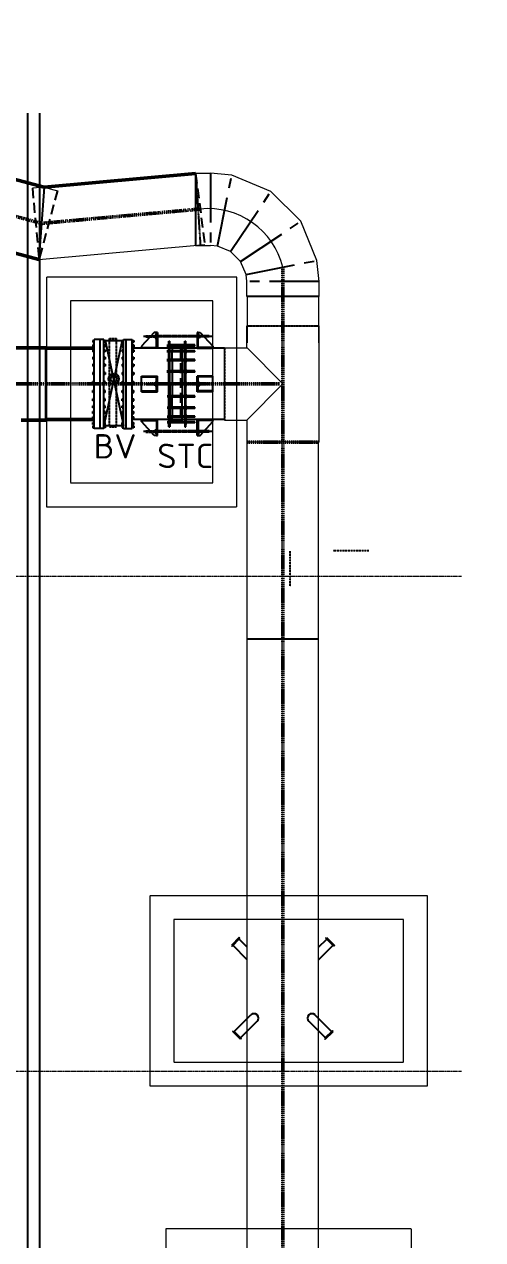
# Model space of a CAD drawing. Header units: inches. Extents: x 86328 to 235202, y 68629 to 184293.
# Drawn here: x 187873 to 193657, y 125070 to 140413 of the extents above; entities that cross this region are included whole.
import ezdxf

# ---------------------------------------------------------------- set-up
doc = ezdxf.new("R2010")
doc.units = ezdxf.units.IN
doc.header["$MEASUREMENT"] = 0
for name, pattern in [('CENTER', [2, 1.25, -0.25, 0.25, -0.25]), ('HIDDEN', [0.375, 0.25, -0.125]), ('PHANTOM2', [1.25, 0.625, -0.125, 0.125, -0.125, 0.125, -0.125])]:
    doc.linetypes.add(name, pattern=pattern)
for name, color, linetype, lineweight in [('.5', 8, 'Continuous', 0), ('DIM', 251, 'Continuous', 0), ('hid', 8, 'HIDDEN', 0)]:
    doc.layers.add(name, color=color, linetype=linetype, lineweight=lineweight)
for name, color, linetype in [('1', 1, 'CENTER'), ('2', 2, 'HIDDEN'), ('pipes', 2, 'Continuous'), ('sleeve type coupling', 1, 'Continuous'), ('steel elbow 90deg', 3, 'Continuous'), ('steel tee', 3, 'Continuous'), ('text', 3, 'Continuous')]:
    doc.layers.add(name, color=color, linetype=linetype)
doc.styles.add('ISO', font='isocpeur.ttf')
doc.styles.get("Standard").update_dxf_attribs({"font": 'arial.ttf'})
doc.linetypes.add('FENCE_LINE', pattern='A,0.5,-0.1,["X",Standard,S=0.1,R=0,X=-0.02,Y=-0.05],-0.1', length=0.7)

msp = doc.modelspace()

# ---------------------------------------------------------------- linework, layer by layer
at = {"layer": '.5', "color": 8, "linetype": 'CENTER', "ltscale": 10}
for p, q in [((193392, 133442), (128878, 133442)), ((193392, 127192), (128878, 127192))]:
    msp.add_line(p, q, dxfattribs=at)
at = {"color": 8, "linetype": 'CENTER', "ltscale": 500}
for p, q in [((190224, 138534), (190224, 137621)), ((190313, 137612), (190491, 138508)), ((190477, 137544), (190984, 138303)), ((190603, 137418), (191362, 137926)), ((190671, 137254), (191566, 137432)), ((191593, 137165), (190680, 137165))]:
    msp.add_line(p, q, dxfattribs=at)
at = {"color": 8}
for p, q in [((188737, 136423), (188737, 136399)), ((188754, 136423), (188737, 136423)), ((188754, 135310), (188754, 136435)), ((188878, 136435), (188754, 136435)), ((188830, 135310), (188830, 136435)), ((188877, 136420), (189107, 136420)), ((188878, 135310), (188878, 136435)), ((188895, 136423), (188878, 136423)), ((189107, 136420), (188878, 135348)), ((188894, 136423), (189124, 135348)), ((188895, 136423), (188895, 136399)), ((189107, 136423), (189107, 136399)), ((189107, 136423), (189124, 136423)), ((189124, 136435), (189236, 136435)), ((189124, 135310), (189124, 136435)), ((189160, 135310), (189160, 136435)), ((189236, 135310), (189236, 136435)), ((189236, 136423), (189253, 136423)), ((189253, 136423), (189253, 136399)), ((189513, 136523), (189353, 136348)), ((189553, 136523), (189513, 136523)), ((189541, 136335), (189541, 136523)), ((189541, 136523), (189553, 136523)), ((189553, 136523), (189553, 136323)), ((190054, 136523), (190094, 136523)), ((190066, 136523), (190054, 136523)), ((190054, 136523), (190054, 136323)), ((190066, 136335), (190066, 136523)), ((190094, 136523), (190254, 136348)), ((188754, 136399), (188737, 136399)), ((188737, 136368), (188737, 136343)), ((188754, 136368), (188737, 136368)), ((188754, 136343), (188737, 136343)), ((188737, 136302), (188737, 136277)), ((188754, 136302), (188737, 136302)), ((188754, 136277), (188737, 136277)), ((188895, 136399), (188878, 136399)), ((188895, 136368), (188878, 136368)), ((188895, 136343), (188878, 136343)), ((188895, 136302), (188878, 136302)), ((188895, 136277), (188878, 136277)), ((188895, 136368), (188895, 136343)), ((188895, 136302), (188895, 136277)), ((189107, 136399), (189124, 136399)), ((189107, 136368), (189107, 136343)), ((189107, 136368), (189124, 136368)), ((189107, 136343), (189124, 136343)), ((189107, 136302), (189107, 136277)), ((189107, 136302), (189124, 136302)), ((189107, 136277), (189124, 136277)), ((189236, 136399), (189253, 136399)), ((189236, 136368), (189253, 136368)), ((189236, 136343), (189253, 136343)), ((189236, 136302), (189253, 136302)), ((189236, 136277), (189253, 136277)), ((189253, 136368), (189253, 136343)), ((189253, 136302), (189253, 136277)), ((189353, 136348), (189353, 136323)), ((189353, 136323), (189353, 136335)), ((189353, 136335), (189541, 136335)), ((189553, 136323), (189353, 136323)), ((190054, 136323), (190254, 136323)), ((190254, 136335), (190066, 136335)), ((190254, 136348), (190254, 136323)), ((190254, 136323), (190254, 136335)), ((188737, 136211), (188737, 136187)), ((188754, 136211), (188737, 136211)), ((188754, 136187), (188737, 136187)), ((188737, 136121), (188737, 136097)), ((188754, 136121), (188737, 136121)), ((188754, 136097), (188737, 136097)), ((188895, 136211), (188878, 136211)), ((188895, 136187), (188878, 136187)), ((188895, 136121), (188878, 136121)), ((188895, 136097), (188878, 136097)), ((188895, 136211), (188895, 136187)), ((188895, 136121), (188895, 136097)), ((189107, 136211), (189107, 136187)), ((189107, 136211), (189124, 136211)), ((189107, 136187), (189124, 136187)), ((189107, 136121), (189107, 136097)), ((189107, 136121), (189124, 136121)), ((189107, 136097), (189124, 136097)), ((189236, 136211), (189253, 136211)), ((189236, 136187), (189253, 136187)), ((189236, 136121), (189253, 136121)), ((189236, 136097), (189253, 136097)), ((189253, 136211), (189253, 136187)), ((189253, 136121), (189253, 136097)), ((188737, 136016), (188737, 135992)), ((188754, 136016), (188737, 136016)), ((188754, 135992), (188737, 135992)), ((188895, 136016), (188878, 136016)), ((188895, 135992), (188878, 135992)), ((188895, 136016), (188895, 135992)), ((189107, 136016), (189107, 135992)), ((189107, 136016), (189124, 136016)), ((189107, 135992), (189124, 135992)), ((189236, 136016), (189253, 136016)), ((189236, 135992), (189253, 135992)), ((189253, 136016), (189253, 135992)), ((189353, 135973), (189553, 135973)), ((189353, 135773), (189353, 135973)), ((189353, 135961), (189541, 135961)), ((189513, 135973), (189513, 135961)), ((189541, 135785), (189541, 135961)), ((189553, 135773), (189553, 135973)), ((190254, 135973), (190054, 135973)), ((190054, 135773), (190054, 135973)), ((190254, 135961), (190066, 135961)), ((190066, 135785), (190066, 135961)), ((190094, 135973), (190094, 135961)), ((190254, 135773), (190254, 135973)), ((188754, 135903), (188737, 135903)), ((188737, 135879), (188737, 135903)), ((188754, 135879), (188737, 135879)), ((188754, 135790), (188737, 135790)), ((188737, 135766), (188737, 135790)), ((188895, 135903), (188878, 135903)), ((188895, 135879), (188878, 135879)), ((188895, 135790), (188878, 135790)), ((188895, 135879), (188895, 135903)), ((188895, 135766), (188895, 135790)), ((189107, 135903), (189124, 135903)), ((189107, 135879), (189107, 135903)), ((189107, 135879), (189124, 135879)), ((189107, 135790), (189124, 135790)), ((189107, 135766), (189107, 135790)), ((189236, 135903), (189253, 135903)), ((189236, 135879), (189253, 135879)), ((189236, 135790), (189253, 135790)), ((189253, 135879), (189253, 135903)), ((189253, 135766), (189253, 135790)), ((188754, 135766), (188737, 135766)), ((188754, 135685), (188737, 135685)), ((188737, 135661), (188737, 135685)), ((188754, 135661), (188737, 135661)), ((188895, 135766), (188878, 135766)), ((188895, 135685), (188878, 135685)), ((188895, 135661), (188878, 135661)), ((188895, 135661), (188895, 135685)), ((189107, 135766), (189124, 135766)), ((189107, 135685), (189124, 135685)), ((189107, 135661), (189107, 135685)), ((189107, 135661), (189124, 135661)), ((189236, 135766), (189253, 135766)), ((189236, 135685), (189253, 135685)), ((189236, 135661), (189253, 135661)), ((189253, 135661), (189253, 135685)), ((189353, 135785), (189541, 135785)), ((189353, 135773), (189553, 135773)), ((189513, 135785), (189513, 135773)), ((190254, 135773), (190054, 135773)), ((190254, 135785), (190066, 135785)), ((190094, 135785), (190094, 135773)), ((188754, 135595), (188737, 135595)), ((188737, 135571), (188737, 135595)), ((188754, 135571), (188737, 135571)), ((188754, 135525), (188737, 135525)), ((188737, 135501), (188737, 135525)), ((188754, 135501), (188737, 135501)), ((188895, 135595), (188878, 135595)), ((188895, 135571), (188878, 135571)), ((188895, 135525), (188878, 135525)), ((188895, 135501), (188878, 135501)), ((188895, 135571), (188895, 135595)), ((188895, 135501), (188895, 135525)), ((189107, 135595), (189124, 135595)), ((189107, 135571), (189107, 135595)), ((189107, 135571), (189124, 135571)), ((189107, 135525), (189124, 135525)), ((189107, 135501), (189107, 135525)), ((189107, 135501), (189124, 135501)), ((189236, 135595), (189253, 135595)), ((189236, 135571), (189253, 135571)), ((189236, 135525), (189253, 135525)), ((189236, 135501), (189253, 135501)), ((189253, 135571), (189253, 135595)), ((189253, 135501), (189253, 135525)), ((188754, 135456), (188737, 135456)), ((188737, 135432), (188737, 135456)), ((188754, 135432), (188737, 135432)), ((188754, 135387), (188737, 135387)), ((188737, 135363), (188737, 135387)), ((188754, 135363), (188737, 135363)), ((188754, 135345), (188737, 135345)), ((188737, 135345), (188737, 135321)), ((188895, 135456), (188878, 135456)), ((188895, 135432), (188878, 135432)), ((188895, 135387), (188878, 135387)), ((188895, 135363), (188878, 135363)), ((188878, 135348), (189124, 135348)), ((188895, 135345), (188878, 135345)), ((188895, 135432), (188895, 135456)), ((188895, 135363), (188895, 135387)), ((188895, 135345), (188895, 135321)), ((189107, 135456), (189124, 135456)), ((189107, 135432), (189107, 135456)), ((189107, 135432), (189124, 135432)), ((189107, 135387), (189124, 135387)), ((189107, 135363), (189107, 135387)), ((189107, 135363), (189124, 135363)), ((189107, 135345), (189124, 135345)), ((189107, 135345), (189107, 135321)), ((189236, 135456), (189253, 135456)), ((189236, 135432), (189253, 135432)), ((189236, 135387), (189253, 135387)), ((189236, 135363), (189253, 135363)), ((189236, 135345), (189253, 135345)), ((189253, 135432), (189253, 135456)), ((189253, 135363), (189253, 135387)), ((189253, 135345), (189253, 135321)), ((189353, 135398), (189353, 135423)), ((189353, 135423), (189353, 135411)), ((189553, 135423), (189353, 135423)), ((189353, 135411), (189541, 135411)), ((189513, 135223), (189353, 135398)), ((189541, 135411), (189541, 135223)), ((189553, 135223), (189553, 135423)), ((190054, 135223), (190054, 135423)), ((190054, 135423), (190254, 135423)), ((190254, 135411), (190066, 135411)), ((190066, 135411), (190066, 135223)), ((190094, 135223), (190254, 135398)), ((190254, 135398), (190254, 135423)), ((190254, 135423), (190254, 135411)), ((188737, 135321), (188754, 135321)), ((188878, 135310), (188754, 135310)), ((188895, 135321), (188878, 135321)), ((189107, 135321), (189124, 135321)), ((189124, 135310), (189236, 135310)), ((189253, 135321), (189236, 135321)), ((189553, 135223), (189513, 135223)), ((189541, 135223), (189553, 135223)), ((190054, 135223), (190094, 135223)), ((190066, 135223), (190054, 135223))]:
    msp.add_line(p, q, dxfattribs=at)
at = {"color": 8, "linetype": 'HIDDEN'}
for p, q in [((188948, 135505), (188948, 136446)), ((188948, 136446), (189038, 136446)), ((189038, 135505), (189038, 136446)), ((188948, 135333), (188948, 135505)), ((189038, 135333), (189038, 135505)), ((188948, 135333), (189038, 135333))]:
    msp.add_line(p, q, dxfattribs=at)
at = {"color": 8}
for radius in [65.7, 37.5]:
    msp.add_circle((189001, 135937), radius, dxfattribs=at)
at = {"layer": '1', "color": 8, "linetype": 'CENTER', "ltscale": 0.09}
for p, q in [((190248, 136473), (189378, 136473)), ((189403, 135873), (190204, 135873)), ((190248, 135273), (189378, 135273))]:
    msp.add_line(p, q, dxfattribs=at)
at = {"layer": '1', "color": 8}
for p, q in [((189403, 136479), (189524, 136479)), ((189403, 136466), (189403, 136479)), ((189403, 136466), (189524, 136466)), ((189467, 136466), (189467, 136479)), ((189467, 136466), (189467, 136479)), ((189471, 136466), (189471, 136479)), ((189471, 136466), (189471, 136479)), ((189471, 136466), (189471, 136479)), ((189471, 136466), (189471, 136479)), ((189475, 136466), (189475, 136479)), ((189475, 136466), (189475, 136479)), ((189479, 136466), (189479, 136479)), ((189479, 136466), (189479, 136479)), ((189483, 136466), (189483, 136479)), ((189483, 136466), (189483, 136479)), ((189483, 136466), (189483, 136479)), ((189483, 136466), (189483, 136479)), ((189487, 136466), (189487, 136479)), ((189487, 136466), (189487, 136479)), ((189491, 136466), (189491, 136479)), ((189491, 136466), (189491, 136479)), ((189495, 136466), (189495, 136479)), ((189495, 136466), (189495, 136479)), ((189499, 136466), (189499, 136479)), ((189499, 136466), (189499, 136479)), ((189503, 136466), (189503, 136479)), ((189503, 136466), (189503, 136479)), ((189507, 136466), (189507, 136479)), ((189507, 136466), (189507, 136479)), ((189512, 136466), (189512, 136479)), ((189512, 136466), (189512, 136479)), ((189516, 136466), (189516, 136479)), ((189516, 136466), (189516, 136479)), ((189520, 136466), (189520, 136479)), ((189520, 136466), (189520, 136479)), ((189541, 136495), (189524, 136495)), ((189524, 136495), (189524, 136450)), ((189541, 136495), (189524, 136495)), ((189524, 136495), (189524, 136450)), ((189524, 136487), (189541, 136487)), ((189524, 136487), (189541, 136487)), ((189524, 136466), (189524, 136479)), ((189524, 136466), (189524, 136479)), ((189524, 136458), (189541, 136458)), ((189524, 136458), (189541, 136458)), ((189524, 136450), (189541, 136450)), ((189524, 136450), (189541, 136450)), ((189541, 136450), (189541, 136495)), ((189541, 136450), (189541, 136495)), ((190204, 136479), (189541, 136479)), ((190204, 136466), (189541, 136466)), ((189544, 136466), (189544, 136479)), ((189544, 136466), (189544, 136479)), ((189548, 136466), (189548, 136479)), ((189548, 136466), (189548, 136479)), ((189552, 136466), (189552, 136479)), ((189552, 136466), (189552, 136479)), ((189557, 136466), (189557, 136479)), ((189557, 136466), (189557, 136479)), ((189561, 136466), (189561, 136479)), ((189561, 136466), (189561, 136479)), ((189565, 136466), (189565, 136479)), ((189565, 136466), (189565, 136479)), ((189569, 136466), (189569, 136479)), ((189569, 136466), (189569, 136479)), ((189573, 136466), (189573, 136479)), ((189573, 136466), (189573, 136479)), ((190034, 136466), (190034, 136479)), ((190034, 136466), (190034, 136479)), ((190039, 136466), (190039, 136479)), ((190039, 136466), (190039, 136479)), ((190043, 136466), (190043, 136479)), ((190043, 136466), (190043, 136479)), ((190047, 136466), (190047, 136479)), ((190047, 136466), (190047, 136479)), ((190051, 136466), (190051, 136479)), ((190051, 136466), (190051, 136479)), ((190055, 136466), (190055, 136479)), ((190055, 136466), (190055, 136479)), ((190059, 136466), (190059, 136479)), ((190059, 136466), (190059, 136479)), ((190063, 136466), (190063, 136479)), ((190063, 136466), (190063, 136479)), ((190066, 136495), (190083, 136495)), ((190066, 136450), (190066, 136495)), ((190066, 136495), (190083, 136495)), ((190066, 136450), (190066, 136495)), ((190083, 136487), (190066, 136487)), ((190083, 136487), (190066, 136487)), ((190083, 136458), (190066, 136458)), ((190083, 136458), (190066, 136458)), ((190083, 136450), (190066, 136450)), ((190083, 136450), (190066, 136450)), ((190083, 136495), (190083, 136450)), ((190083, 136495), (190083, 136450)), ((190204, 136479), (190083, 136479)), ((190204, 136466), (190083, 136466)), ((190084, 136466), (190084, 136479)), ((190084, 136466), (190084, 136479)), ((190088, 136466), (190088, 136479)), ((190088, 136466), (190088, 136479)), ((190092, 136466), (190092, 136479)), ((190092, 136466), (190092, 136479)), ((190096, 136466), (190096, 136479)), ((190096, 136466), (190096, 136479)), ((190100, 136466), (190100, 136479)), ((190100, 136466), (190100, 136479)), ((190104, 136466), (190104, 136479)), ((190104, 136466), (190104, 136479)), ((190108, 136466), (190108, 136479)), ((190108, 136466), (190108, 136479)), ((190112, 136466), (190112, 136479)), ((190112, 136466), (190112, 136479)), ((190116, 136466), (190116, 136479)), ((190116, 136466), (190116, 136479)), ((190120, 136466), (190120, 136479)), ((190120, 136466), (190120, 136479)), ((190124, 136466), (190124, 136479)), ((190124, 136466), (190124, 136479)), ((190124, 136466), (190124, 136479)), ((190124, 136466), (190124, 136479)), ((190128, 136466), (190128, 136479)), ((190128, 136466), (190128, 136479)), ((190132, 136466), (190132, 136479)), ((190132, 136466), (190132, 136479)), ((190136, 136466), (190136, 136479)), ((190136, 136466), (190136, 136479)), ((190136, 136466), (190136, 136479)), ((190136, 136466), (190136, 136479)), ((190140, 136466), (190140, 136479)), ((190140, 136466), (190140, 136479)), ((190204, 136466), (190204, 136479)), ((189403, 135879), (189524, 135879)), ((189403, 135879), (189403, 135866)), ((189403, 135879), (189403, 135866)), ((189403, 135866), (189524, 135866)), ((189467, 135879), (189467, 135866)), ((189467, 135879), (189467, 135866)), ((189471, 135879), (189471, 135866)), ((189471, 135879), (189471, 135866)), ((189471, 135879), (189471, 135866)), ((189471, 135879), (189471, 135866)), ((189475, 135879), (189475, 135866)), ((189475, 135879), (189475, 135866)), ((189479, 135879), (189479, 135866)), ((189479, 135879), (189479, 135866)), ((189483, 135879), (189483, 135866)), ((189483, 135879), (189483, 135866)), ((189483, 135879), (189483, 135866)), ((189483, 135879), (189483, 135866)), ((189487, 135879), (189487, 135866)), ((189487, 135879), (189487, 135866)), ((189491, 135879), (189491, 135866)), ((189491, 135879), (189491, 135866)), ((189495, 135879), (189495, 135866)), ((189495, 135879), (189495, 135866)), ((189499, 135879), (189499, 135866)), ((189499, 135879), (189499, 135866)), ((189503, 135879), (189503, 135866)), ((189503, 135879), (189503, 135866)), ((189507, 135879), (189507, 135866)), ((189507, 135879), (189507, 135866)), ((189512, 135879), (189512, 135866)), ((189512, 135879), (189512, 135866)), ((189516, 135879), (189516, 135866)), ((189516, 135879), (189516, 135866)), ((189520, 135879), (189520, 135866)), ((189520, 135879), (189520, 135866)), ((189524, 135850), (189524, 135895)), ((189524, 135895), (189541, 135895)), ((189524, 135850), (189524, 135895)), ((189524, 135895), (189541, 135895)), ((189524, 135887), (189541, 135887)), ((189524, 135887), (189541, 135887)), ((189524, 135879), (189524, 135866)), ((189524, 135879), (189524, 135866)), ((189524, 135858), (189541, 135858)), ((189524, 135858), (189541, 135858)), ((189541, 135850), (189524, 135850)), ((189541, 135850), (189524, 135850)), ((189541, 135895), (189541, 135850)), ((189541, 135895), (189541, 135850)), ((190204, 135879), (189541, 135879)), ((190204, 135866), (189541, 135866)), ((189544, 135879), (189544, 135866)), ((189544, 135879), (189544, 135866)), ((189548, 135879), (189548, 135866)), ((189548, 135879), (189548, 135866)), ((189552, 135879), (189552, 135866)), ((189552, 135879), (189552, 135866)), ((189557, 135879), (189557, 135866)), ((189557, 135879), (189557, 135866)), ((189561, 135879), (189561, 135866)), ((189561, 135879), (189561, 135866)), ((189565, 135879), (189565, 135866)), ((189565, 135879), (189565, 135866)), ((189569, 135879), (189569, 135866)), ((189569, 135879), (189569, 135866)), ((189573, 135879), (189573, 135866)), ((189573, 135879), (189573, 135866)), ((190034, 135879), (190034, 135866)), ((190034, 135879), (190034, 135866)), ((190039, 135879), (190039, 135866)), ((190039, 135879), (190039, 135866)), ((190043, 135879), (190043, 135866)), ((190043, 135879), (190043, 135866)), ((190047, 135879), (190047, 135866)), ((190047, 135879), (190047, 135866)), ((190051, 135879), (190051, 135866)), ((190051, 135879), (190051, 135866)), ((190055, 135879), (190055, 135866)), ((190055, 135879), (190055, 135866)), ((190059, 135879), (190059, 135866)), ((190059, 135879), (190059, 135866)), ((190063, 135879), (190063, 135866)), ((190063, 135879), (190063, 135866)), ((190083, 135895), (190066, 135895)), ((190066, 135895), (190066, 135850)), ((190083, 135895), (190066, 135895)), ((190066, 135895), (190066, 135850)), ((190083, 135887), (190066, 135887)), ((190083, 135887), (190066, 135887)), ((190083, 135858), (190066, 135858)), ((190083, 135858), (190066, 135858)), ((190066, 135850), (190083, 135850)), ((190066, 135850), (190083, 135850)), ((190083, 135850), (190083, 135895)), ((190083, 135850), (190083, 135895)), ((190204, 135879), (190083, 135879)), ((190204, 135866), (190083, 135866)), ((190084, 135879), (190084, 135866)), ((190084, 135879), (190084, 135866)), ((190088, 135879), (190088, 135866)), ((190088, 135879), (190088, 135866)), ((190092, 135879), (190092, 135866)), ((190092, 135879), (190092, 135866)), ((190096, 135879), (190096, 135866)), ((190096, 135879), (190096, 135866)), ((190100, 135879), (190100, 135866)), ((190100, 135879), (190100, 135866)), ((190104, 135879), (190104, 135866)), ((190104, 135879), (190104, 135866)), ((190108, 135879), (190108, 135866)), ((190108, 135879), (190108, 135866)), ((190112, 135879), (190112, 135866)), ((190112, 135879), (190112, 135866)), ((190116, 135879), (190116, 135866)), ((190116, 135879), (190116, 135866)), ((190120, 135879), (190120, 135866)), ((190120, 135879), (190120, 135866)), ((190124, 135879), (190124, 135866)), ((190124, 135879), (190124, 135866)), ((190124, 135879), (190124, 135866)), ((190124, 135879), (190124, 135866)), ((190128, 135879), (190128, 135866)), ((190128, 135879), (190128, 135866)), ((190132, 135879), (190132, 135866)), ((190132, 135879), (190132, 135866)), ((190136, 135879), (190136, 135866)), ((190136, 135879), (190136, 135866)), ((190136, 135879), (190136, 135866)), ((190136, 135879), (190136, 135866)), ((190140, 135879), (190140, 135866)), ((190140, 135879), (190140, 135866)), ((190204, 135879), (190204, 135866)), ((190204, 135879), (190204, 135866)), ((189403, 135279), (189524, 135279)), ((189403, 135266), (189403, 135279)), ((189403, 135266), (189524, 135266)), ((189479, 135279), (189479, 135266)), ((189479, 135279), (189479, 135266)), ((189483, 135279), (189483, 135266)), ((189483, 135279), (189483, 135266)), ((189483, 135279), (189483, 135266)), ((189483, 135279), (189483, 135266)), ((189487, 135279), (189487, 135266)), ((189487, 135279), (189487, 135266)), ((189491, 135279), (189491, 135266)), ((189491, 135279), (189491, 135266)), ((189495, 135279), (189495, 135266)), ((189495, 135279), (189495, 135266)), ((189499, 135279), (189499, 135266)), ((189499, 135279), (189499, 135266)), ((189503, 135279), (189503, 135266)), ((189503, 135279), (189503, 135266)), ((189507, 135279), (189507, 135266)), ((189507, 135279), (189507, 135266)), ((189512, 135279), (189512, 135266)), ((189512, 135279), (189512, 135266)), ((189516, 135279), (189516, 135266)), ((189516, 135279), (189516, 135266)), ((189520, 135279), (189520, 135266)), ((189520, 135279), (189520, 135266)), ((189524, 135250), (189524, 135295)), ((189524, 135295), (189541, 135295)), ((189524, 135250), (189524, 135295)), ((189524, 135295), (189541, 135295)), ((189524, 135287), (189541, 135287)), ((189524, 135287), (189541, 135287)), ((189524, 135279), (189524, 135266)), ((189524, 135279), (189524, 135266)), ((189524, 135258), (189541, 135258)), ((189524, 135258), (189541, 135258)), ((189541, 135250), (189524, 135250)), ((189541, 135250), (189524, 135250)), ((189541, 135295), (189541, 135250)), ((189541, 135295), (189541, 135250)), ((190204, 135279), (189541, 135279)), ((190204, 135266), (189541, 135266)), ((189544, 135279), (189544, 135266)), ((189544, 135279), (189544, 135266)), ((189548, 135279), (189548, 135266)), ((189548, 135279), (189548, 135266)), ((189552, 135279), (189552, 135266)), ((189552, 135279), (189552, 135266)), ((189557, 135279), (189557, 135266)), ((189557, 135279), (189557, 135266)), ((189561, 135279), (189561, 135266)), ((189561, 135279), (189561, 135266)), ((189565, 135279), (189565, 135266)), ((189565, 135279), (189565, 135266)), ((189569, 135279), (189569, 135266)), ((189569, 135279), (189569, 135266)), ((189573, 135279), (189573, 135266)), ((189573, 135279), (189573, 135266)), ((190034, 135279), (190034, 135266)), ((190034, 135279), (190034, 135266)), ((190039, 135279), (190039, 135266)), ((190039, 135279), (190039, 135266)), ((190043, 135279), (190043, 135266)), ((190043, 135279), (190043, 135266)), ((190047, 135279), (190047, 135266)), ((190047, 135279), (190047, 135266)), ((190051, 135279), (190051, 135266)), ((190051, 135279), (190051, 135266)), ((190055, 135279), (190055, 135266)), ((190055, 135279), (190055, 135266)), ((190059, 135279), (190059, 135266)), ((190059, 135279), (190059, 135266)), ((190063, 135279), (190063, 135266)), ((190063, 135279), (190063, 135266)), ((190083, 135295), (190066, 135295)), ((190066, 135295), (190066, 135250)), ((190083, 135295), (190066, 135295)), ((190066, 135295), (190066, 135250)), ((190083, 135287), (190066, 135287)), ((190083, 135287), (190066, 135287)), ((190083, 135258), (190066, 135258)), ((190083, 135258), (190066, 135258)), ((190066, 135250), (190083, 135250)), ((190066, 135250), (190083, 135250)), ((190083, 135250), (190083, 135295)), ((190083, 135250), (190083, 135295)), ((190204, 135279), (190083, 135279)), ((190204, 135266), (190083, 135266)), ((190084, 135279), (190084, 135266)), ((190084, 135279), (190084, 135266)), ((190088, 135279), (190088, 135266)), ((190088, 135279), (190088, 135266)), ((190092, 135279), (190092, 135266)), ((190092, 135279), (190092, 135266)), ((190096, 135279), (190096, 135266)), ((190096, 135279), (190096, 135266)), ((190100, 135279), (190100, 135266)), ((190100, 135279), (190100, 135266)), ((190104, 135279), (190104, 135266)), ((190104, 135279), (190104, 135266)), ((190108, 135279), (190108, 135266)), ((190108, 135279), (190108, 135266)), ((190112, 135279), (190112, 135266)), ((190112, 135279), (190112, 135266)), ((190116, 135279), (190116, 135266)), ((190116, 135279), (190116, 135266)), ((190120, 135279), (190120, 135266)), ((190120, 135279), (190120, 135266)), ((190124, 135279), (190124, 135266)), ((190124, 135279), (190124, 135266)), ((190124, 135279), (190124, 135266)), ((190124, 135279), (190124, 135266)), ((190128, 135279), (190128, 135266)), ((190128, 135279), (190128, 135266)), ((190132, 135279), (190132, 135266)), ((190132, 135279), (190132, 135266)), ((190136, 135279), (190136, 135266)), ((190136, 135279), (190136, 135266)), ((190136, 135279), (190136, 135266)), ((190136, 135279), (190136, 135266)), ((190140, 135279), (190140, 135266)), ((190140, 135279), (190140, 135266)), ((190204, 135266), (190204, 135279))]:
    msp.add_line(p, q, dxfattribs=at)
at = {"layer": '1', "color": 8, "linetype": 'HIDDEN', "ltscale": 0.009}
for p, q in [((189541, 136479), (189524, 136479)), ((189541, 136466), (189524, 136466)), ((189528, 136466), (189528, 136479)), ((189528, 136466), (189528, 136479)), ((189532, 136466), (189532, 136479)), ((189532, 136466), (189532, 136479)), ((189536, 136466), (189536, 136479)), ((189536, 136466), (189536, 136479)), ((189540, 136466), (189540, 136479)), ((189540, 136466), (189540, 136479)), ((190066, 136479), (190083, 136479)), ((190066, 136466), (190083, 136466)), ((190067, 136466), (190067, 136479)), ((190067, 136466), (190067, 136479)), ((190071, 136466), (190071, 136479)), ((190071, 136466), (190071, 136479)), ((190075, 136466), (190075, 136479)), ((190075, 136466), (190075, 136479)), ((190079, 136466), (190079, 136479)), ((190079, 136466), (190079, 136479)), ((189541, 135879), (189524, 135879)), ((189541, 135866), (189524, 135866)), ((189528, 135879), (189528, 135866)), ((189528, 135879), (189528, 135866)), ((189532, 135879), (189532, 135866)), ((189532, 135879), (189532, 135866)), ((189536, 135879), (189536, 135866)), ((189536, 135879), (189536, 135866)), ((189540, 135879), (189540, 135866)), ((189540, 135879), (189540, 135866)), ((190066, 135879), (190083, 135879)), ((190066, 135866), (190083, 135866)), ((190067, 135879), (190067, 135866)), ((190067, 135879), (190067, 135866)), ((190071, 135879), (190071, 135866)), ((190071, 135879), (190071, 135866)), ((190075, 135879), (190075, 135866)), ((190075, 135879), (190075, 135866)), ((190079, 135879), (190079, 135866)), ((190079, 135879), (190079, 135866)), ((189541, 135279), (189524, 135279)), ((189541, 135266), (189524, 135266)), ((189528, 135279), (189528, 135266)), ((189528, 135279), (189528, 135266)), ((189532, 135279), (189532, 135266)), ((189532, 135279), (189532, 135266)), ((189536, 135279), (189536, 135266)), ((189536, 135279), (189536, 135266)), ((189540, 135279), (189540, 135266)), ((189540, 135279), (189540, 135266)), ((190066, 135279), (190083, 135279)), ((190066, 135266), (190083, 135266)), ((190067, 135279), (190067, 135266)), ((190067, 135279), (190067, 135266)), ((190071, 135279), (190071, 135266)), ((190071, 135279), (190071, 135266)), ((190075, 135279), (190075, 135266)), ((190075, 135279), (190075, 135266)), ((190079, 135279), (190079, 135266)), ((190079, 135279), (190079, 135266))]:
    msp.add_line(p, q, dxfattribs=at)
at = {"layer": '2', "color": 8}
for p, q in [((190035, 138528), (190095, 137621)), ((190686, 136608), (191586, 136608)), ((188146, 136323), (188146, 135423)), ((190401, 136323), (190401, 135423)), ((190686, 132656), (191586, 132656))]:
    msp.add_line(p, q, dxfattribs=at)
at = {"layer": '2', "color": 8, "linetype": 'HIDDEN', "ltscale": 500}
msp.add_line((189844, 136323), (189844, 135423), dxfattribs=at)
at = {"layer": 'DIM', "color": 8, "lineweight": 50}
for p, q in [((184880, 139228), (188123, 138357)), ((188123, 138357), (190035, 138528)), ((184761, 138328), (188057, 137443)), ((188146, 136329), (186706, 136329)), ((188754, 136323), (188146, 136323)), ((187832, 135416), (188146, 135416)), ((188754, 135423), (188146, 135423))]:
    msp.add_line(p, q, dxfattribs=at)
at = {"layer": 'DIM', "color": 8, "linetype": 'PHANTOM2', "lineweight": 50, "ltscale": 20}
for p, q in [((184821, 138778), (188090, 137900)), ((188090, 137900), (190092, 138081)), ((191136, 137346), (191136, 119753)), ((191094, 135873), (150076, 135873)), ((190686, 135138), (191586, 135138))]:
    msp.add_line(p, q, dxfattribs=at)
at = {"layer": 'DIM', "color": 8}
for p, q in [((190035, 138534), (190224, 138534)), ((190491, 138508), (190224, 138534)), ((190984, 138303), (190491, 138508)), ((191362, 137926), (190984, 138303)), ((191566, 137432), (191362, 137926)), ((188058, 137443), (190150, 137635)), ((190035, 137621), (190224, 137621)), ((190313, 137612), (190224, 137621)), ((190477, 137544), (190313, 137612)), ((190603, 137418), (190477, 137544)), ((190671, 137254), (190603, 137418)), ((191593, 137165), (191566, 137432)), ((190680, 137165), (190671, 137254)), ((190680, 136976), (190680, 137165)), ((191593, 136976), (191593, 137165)), ((190686, 136976), (190686, 136391)), ((191586, 136976), (191586, 136391)), ((190680, 136608), (191593, 136608)), ((190680, 136332), (190680, 136608)), ((191593, 135138), (191593, 136608)), ((190401, 136329), (190680, 136329)), ((190401, 135416), (190401, 136329)), ((191136, 135873), (190680, 136332)), ((190680, 135414), (191136, 135873)), ((190401, 135416), (190680, 135416)), ((190680, 135414), (190680, 135138)), ((191593, 135138), (190680, 135138)), ((190686, 123750), (190686, 135138)), ((191586, 123750), (191586, 135138))]:
    msp.add_line(p, q, dxfattribs=at)
at = {"layer": 'DIM', "color": 8, "linetype": 'Continuous'}
for q in [(187975, 138344), (188291, 138312)]:
    msp.add_line((188123, 138357), q, dxfattribs=at)
at = {"layer": 'DIM', "color": 8, "linetype": 'HIDDEN', "ltscale": 7}
for p, q in [((190554, 137223), (188154, 137223)), ((188154, 137223), (188154, 134323)), ((190554, 134323), (190554, 137223)), ((190254, 136923), (188454, 136923)), ((188454, 136923), (188454, 134623)), ((190254, 134623), (190254, 136923)), ((188454, 134623), (190254, 134623)), ((188154, 134323), (190554, 134323)), ((192959, 129411), (189459, 129411)), ((189459, 129411), (189459, 127011)), ((192959, 127011), (192959, 129411)), ((192659, 129111), (189759, 129111)), ((189759, 129111), (189759, 127311)), ((192659, 127311), (192659, 129111)), ((189759, 127311), (192659, 127311)), ((189459, 127011), (192959, 127011)), ((192759, 125206), (189659, 125206)), ((189659, 125206), (189659, 122806)), ((192759, 122806), (192759, 125206))]:
    msp.add_line(p, q, dxfattribs=at)
at = {"layer": 'DIM', "color": 8, "linetype": 'HIDDEN', "lineweight": 25, "ltscale": 10}
for p, q in [((191226, 133315), (191226, 133765)), ((192219, 133765), (191769, 133765))]:
    msp.add_line(p, q, dxfattribs=at)
at = {"layer": 'DIM', "color": 8, "linetype": 'FENCE_LINE', "ltscale": 25}
msp.add_arc((150908, 192188), 54111, 255.1469, 351.1141, dxfattribs=at)
at = {"layer": 'hid', "color": 8, "ltscale": 0.1}
for p, q in [((189740, 136360), (189708, 136360)), ((189740, 136350), (189740, 136360)), ((189867, 136360), (189867, 136350)), ((189899, 136360), (189867, 136360)), ((189740, 135385), (189708, 135385)), ((189740, 135396), (189740, 135385)), ((189867, 135385), (189867, 135396)), ((189899, 135385), (189867, 135385))]:
    msp.add_line(p, q, dxfattribs=at)
at = {"layer": 'hid', "color": 8, "linetype": 'Continuous'}
msp.add_arc((190192, 137113), 973, 13.8567, 95.8537, dxfattribs=at)
at = {"layer": 'pipes', "color": 8, "ltscale": 2000}
for p, q in [((187914, 139293), (187914, 124129)), ((188064, 139293), (188064, 118598)), ((188123, 138357), (188058, 137444)), ((190401, 136323), (189236, 136323)), ((190401, 135423), (189236, 135423)), ((190584, 128883), (190486, 128785)), ((190593, 128875), (190584, 128883)), ((191680, 128875), (191688, 128883)), ((191688, 128883), (191787, 128785)), ((190486, 128785), (190494, 128776)), ((190588, 128879), (190490, 128781)), ((190494, 128776), (190593, 128875)), ((190686, 128603), (190504, 128786)), ((190686, 128762), (190583, 128865)), ((191586, 128762), (191689, 128865)), ((191586, 128603), (191769, 128786)), ((191778, 128776), (191680, 128875)), ((191684, 128879), (191783, 128781)), ((191787, 128785), (191778, 128776)), ((190521, 127697), (190731, 127907)), ((190601, 127618), (190811, 127828)), ((191672, 127618), (191462, 127828)), ((191751, 127697), (191541, 127907)), ((190504, 127699), (190512, 127707)), ((190602, 127600), (190504, 127699)), ((190508, 127703), (190606, 127604)), ((190512, 127707), (190610, 127608)), ((191761, 127707), (191662, 127608)), ((191765, 127703), (191666, 127604)), ((191670, 127600), (191769, 127699)), ((191769, 127699), (191761, 127707)), ((190610, 127608), (190602, 127600)), ((191662, 127608), (191670, 127600))]:
    msp.add_line(p, q, dxfattribs=at)
for centre, start, end in [((190771, 127867), 315, 135), ((191502, 127867), 45, 225)]:
    msp.add_arc(centre, 56.2, start, end, dxfattribs=at)
at = {"layer": 'sleeve type coupling', "color": 8}
for p, q in [((189696, 135333), (189696, 136413)), ((189696, 136413), (189708, 136413)), ((189708, 135873), (189708, 136413)), ((189899, 135873), (189899, 136413)), ((189899, 136413), (189911, 136413)), ((189911, 135333), (189911, 136413)), ((189696, 136373), (189686, 136373)), ((189686, 136342), (189686, 136373)), ((189686, 136365), (189696, 136365)), ((189686, 136350), (189696, 136350)), ((189686, 136342), (189696, 136342)), ((189696, 136301), (189686, 136301)), ((189686, 136270), (189686, 136301)), ((189686, 136293), (189696, 136293)), ((189686, 136278), (189696, 136278)), ((189686, 136270), (189696, 136270)), ((189899, 136366), (189708, 136366)), ((189899, 136350), (189708, 136350)), ((189899, 136293), (189708, 136293)), ((189899, 136277), (189708, 136277)), ((189740, 136350), (189740, 136293)), ((189740, 136343), (189867, 136343)), ((189740, 136180), (189740, 136277)), ((189867, 136350), (189867, 136293)), ((189867, 136180), (189867, 136277)), ((189911, 136373), (189922, 136373)), ((190026, 136365), (189911, 136365)), ((190026, 136350), (189911, 136350)), ((189922, 136342), (189911, 136342)), ((189911, 136301), (189922, 136301)), ((190026, 136293), (189911, 136293)), ((190026, 136278), (189911, 136278)), ((189922, 136270), (189911, 136270)), ((189922, 136342), (189922, 136373)), ((189922, 136270), (189922, 136301)), ((190026, 136350), (190026, 136365)), ((190026, 136278), (190026, 136293)), ((189696, 136188), (189686, 136188)), ((189686, 136157), (189686, 136188)), ((189686, 136180), (189696, 136180)), ((189686, 136165), (189696, 136165)), ((189686, 136157), (189696, 136157)), ((189899, 136180), (189708, 136180)), ((189899, 136164), (189708, 136164)), ((189740, 136164), (189740, 136038)), ((189867, 136164), (189867, 136038)), ((189911, 136188), (189922, 136188)), ((190026, 136180), (189911, 136180)), ((190026, 136165), (189911, 136165)), ((189922, 136157), (189911, 136157)), ((189922, 136157), (189922, 136188)), ((190026, 136165), (190026, 136180)), ((189686, 136015), (189686, 136046)), ((189696, 136046), (189686, 136046)), ((189686, 136038), (189696, 136038)), ((189686, 136023), (189696, 136023)), ((189686, 136015), (189696, 136015)), ((189899, 136038), (189708, 136038)), ((189899, 136022), (189708, 136022)), ((189740, 136022), (189740, 135881)), ((189867, 136022), (189867, 135881)), ((189911, 136046), (189922, 136046)), ((190026, 136038), (189911, 136038)), ((190026, 136023), (189911, 136023)), ((189922, 136015), (189911, 136015)), ((189922, 136015), (189922, 136046)), ((190026, 136023), (190026, 136038)), ((189686, 135888), (189686, 135857)), ((189686, 135888), (189696, 135888)), ((189686, 135880), (189696, 135880)), ((189686, 135865), (189696, 135865)), ((189696, 135857), (189686, 135857)), ((189899, 135881), (189708, 135881)), ((189708, 135873), (189708, 135333)), ((189899, 135865), (189708, 135865)), ((189740, 135865), (189740, 135723)), ((189867, 135865), (189867, 135723)), ((189899, 135873), (189899, 135333)), ((189922, 135888), (189911, 135888)), ((190026, 135880), (189911, 135880)), ((190026, 135865), (189911, 135865)), ((189911, 135857), (189922, 135857)), ((189922, 135888), (189922, 135857)), ((190026, 135865), (190026, 135880)), ((189686, 135731), (189696, 135731)), ((189686, 135731), (189686, 135700)), ((189686, 135723), (189696, 135723)), ((189686, 135707), (189696, 135707)), ((189696, 135700), (189686, 135700)), ((189899, 135723), (189708, 135723)), ((189899, 135707), (189708, 135707)), ((189740, 135581), (189740, 135707)), ((189867, 135581), (189867, 135707)), ((189922, 135731), (189911, 135731)), ((190026, 135723), (189911, 135723)), ((190026, 135707), (189911, 135707)), ((189911, 135700), (189922, 135700)), ((189922, 135731), (189922, 135700)), ((190026, 135707), (190026, 135723)), ((189686, 135588), (189686, 135557)), ((189686, 135588), (189696, 135588)), ((189686, 135581), (189696, 135581)), ((189686, 135565), (189696, 135565)), ((189696, 135557), (189686, 135557)), ((189899, 135581), (189708, 135581)), ((189899, 135565), (189708, 135565)), ((189740, 135565), (189740, 135468)), ((189867, 135565), (189867, 135468)), ((189922, 135588), (189911, 135588)), ((190026, 135581), (189911, 135581)), ((190026, 135565), (189911, 135565)), ((189911, 135557), (189922, 135557)), ((189922, 135588), (189922, 135557)), ((190026, 135565), (190026, 135581)), ((189686, 135476), (189686, 135445)), ((189686, 135476), (189696, 135476)), ((189686, 135468), (189696, 135468)), ((189686, 135452), (189696, 135452)), ((189696, 135445), (189686, 135445)), ((189686, 135403), (189686, 135372)), ((189686, 135403), (189696, 135403)), ((189686, 135395), (189696, 135395)), ((189686, 135380), (189696, 135380)), ((189696, 135372), (189686, 135372)), ((189696, 135333), (189708, 135333)), ((189899, 135468), (189708, 135468)), ((189899, 135452), (189708, 135452)), ((189899, 135396), (189708, 135396)), ((189899, 135380), (189708, 135380)), ((189740, 135396), (189740, 135452)), ((189740, 135403), (189867, 135403)), ((189867, 135396), (189867, 135452)), ((189899, 135333), (189911, 135333)), ((189922, 135476), (189911, 135476)), ((190026, 135468), (189911, 135468)), ((190026, 135452), (189911, 135452)), ((189911, 135445), (189922, 135445)), ((189922, 135403), (189911, 135403)), ((190026, 135395), (189911, 135395)), ((190026, 135380), (189911, 135380)), ((189911, 135372), (189922, 135372)), ((189922, 135476), (189922, 135445)), ((189922, 135403), (189922, 135372)), ((190026, 135452), (190026, 135468)), ((190026, 135380), (190026, 135395))]:
    msp.add_line(p, q, dxfattribs=at)
at = {"layer": 'sleeve type coupling', "color": 8, "linetype": 'HIDDEN', "ltscale": 25}
for p, q in [((189740, 136293), (189740, 136277)), ((189740, 136293), (189740, 136277)), ((189740, 136293), (189740, 136277)), ((189867, 136293), (189867, 136277)), ((189867, 136293), (189867, 136277)), ((189867, 136293), (189867, 136277)), ((189740, 136180), (189740, 136164)), ((189867, 136180), (189867, 136164)), ((189740, 136038), (189740, 136022)), ((189867, 136038), (189867, 136022)), ((189740, 135865), (189740, 135881)), ((189867, 135865), (189867, 135881)), ((189740, 135707), (189740, 135723)), ((189867, 135707), (189867, 135723)), ((189740, 135565), (189740, 135581)), ((189867, 135565), (189867, 135581)), ((189740, 135452), (189740, 135468)), ((189740, 135452), (189740, 135468)), ((189740, 135452), (189740, 135468)), ((189867, 135452), (189867, 135468)), ((189867, 135452), (189867, 135468)), ((189867, 135452), (189867, 135468))]:
    msp.add_line(p, q, dxfattribs=at)
at = {"layer": 'steel elbow 90deg', "color": 8}
for p, q in [((190035, 138534), (190035, 137621)), ((191593, 136976), (190680, 136976))]:
    msp.add_line(p, q, dxfattribs=at)
at = {"layer": 'steel tee', "color": 8}
msp.add_line((188146, 135416), (188146, 136329), dxfattribs=at)
at = {"layer": 'text', "color": 8, "linetype": 'HIDDEN', "ltscale": 500}
for p, q in [((190035, 138528), (190150, 137635)), ((187975, 138344), (188058, 137443)), ((188291, 138314), (188058, 137444))]:
    msp.add_line(p, q, dxfattribs=at)
at = {"layer": 'text', "color": 8}
msp.add_line((190686, 132656), (191586, 132656), dxfattribs=at)

# ---------------------------------------------------------------- texts
at = {"layer": 'text', "color": 8, "style": 'ISO'}
for s, p in [('BV', (188748, 134932)), ('STC', (189551, 134811))]:
    msp.add_text(s, height=307.6, dxfattribs=at).set_placement(p)

doc.saveas('drawing.dxf')
